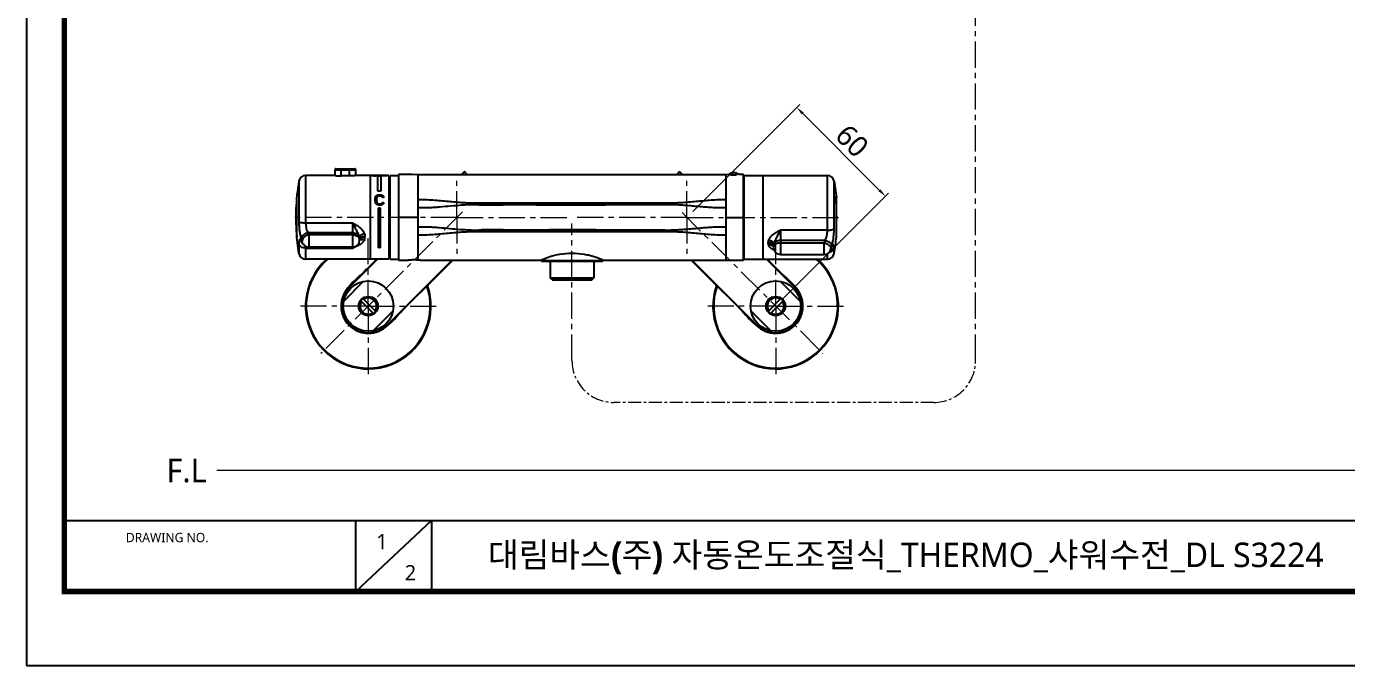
# Model space of a CAD drawing. Extents: x 0 to 1128, y 0 to 827.
# Drawn here: x 0 to 631, y 0 to 306 of the extents above; entities that cross this region are included whole.
import ezdxf

# ---------------------------------------------------------------- set-up
doc = ezdxf.new("R2010")
doc.units = 0
doc.header["$LTSCALE"] = 10
doc.header["$MEASUREMENT"] = 0
doc.header["$PDMODE"] = 3
doc.header["$PDSIZE"] = -10
doc.linetypes.add('CENTER', pattern=[2, 1.25, -0.25, 0.25, -0.25])
doc.linetypes.add('CENTER2', pattern=[28.575000000000003, 19.05, -3.175, 3.175, -3.175])
doc.layers.get('0').update_dxf_attribs({"linetype": 'CONTINUOUS'})
doc.layers.get('DEFPOINTS').update_dxf_attribs({"linetype": 'CONTINUOUS'})
doc.layers.add('Cneter', color=1, linetype='CENTER2', lineweight=13)
doc.layers.add('치수선', color=7, linetype='CONTINUOUS', lineweight=20)
doc.layers.add('DEF_LAYER_ASSEM_MEMBER', color=7, linetype='CONTINUOUS')
doc.layers.add('MEMBER', color=7, linetype='CONTINUOUS')
doc.styles.add('Daelim Dimension', font='')
doc.styles.get('Daelim Dimension').set_extended_font_data('NanumGothic')
doc.dimstyles.new('DEFAULT', dxfattribs={"dimscale": 2, "dimtxt": 2, "dimasz": 2, "dimexe": 0, "dimexo": 2, "dimgap": 1, "dimtad": 1, "dimdec": 1, "dimzin": 9, "dimdsep": 46, "dimtxsty": 'Daelim Dimension', "dimcen": 0.5, "dimclrd": 252, "dimclre": 252, "dimclrt": 3, "dimadec": 1, "dimazin": 0, "dimtfac": 1, "dimtdec": 1, "dimtix": 1, "dimtmove": 0, "dimatfit": 3, "dimfxl": 1, "dimtolj": 1, "dimtzin": 1, "dimlwd": 9, "dimlwe": 9, "dimarcsym": 0})

# ---------------------------------------------------------------- blocks, each defined once
blk = doc.blocks.new('*D4')
at = {"color": 5, "lineweight": 9, "ltscale": 0.5, "transparency": 16777216}
for p, q in [((318.777847227284, 217.0937361756222), (369.8736763200797, 268.1895652684173)), ((371.2878898824528, 263.946924581298), (408.0574425041595, 227.1773719595909)), ((361.204254098483, 174.6673293044226), (412.3000831912788, 225.7631583972178))]:
    blk.add_line(p, q, dxfattribs=at)
at = {"color": 5, "ltscale": 0.5, "transparency": 16777216}
for points in [[(371.7592944032438, 264.418329102089), (370.8164853616617, 263.4755200605069), (368.4594627577066, 266.7753517060442)], [(408.5288470249506, 227.6487764803819), (407.5860379833684, 226.7059674387998), (410.8858696289057, 224.3489448348446)]]:
    blk.add_solid(points, dxfattribs=at)
at = {"layer": 'DEFPOINTS', "color": 0, "ltscale": 0.5, "transparency": 16777216}
for p in [(410.8858696289057, 224.3489448348446), (315.9494201025378, 214.2653090508759), (358.3758269737368, 171.8389021796764)]:
    blk.add_point(p, dxfattribs=at)
at = {"color": 7, "ltscale": 0.5, "transparency": 16777216, "insert": (394.9360089436834, 250.8254910208215), "char_height": 10, "attachment_point": 5, "rotation": 314.99999999999966, "style": 'Daelim Dimension'}
blk.add_mtext('\\A1;60', dxfattribs=at)

msp = doc.modelspace()

# ---------------------------------------------------------------- linework, layer by layer
at = {"color": 5}
msp.add_line((18.14486312866211, 69.27593994140625), (926.736156463623, 69.27593994140625), dxfattribs=at)
at = {"color": 5, "ltscale": 40}
for p, q in [((157.4193954467773, 69.27593994140625), (157.4193954467773, 35.2742919921875)), ((157.4193954467773, 69.27593994140625), (157.4193954467773, 35.2742919921875)), ((193.8096046447754, 69.27593994140625), (157.4193954467773, 35.2742919921875)), ((193.8096046447754, 69.27593994140625), (157.4193954467773, 35.2742919921875)), ((193.8096046447754, 69.27593994140625), (193.8096046447754, 35.2742919921875)), ((193.8096046447754, 69.27593994140625), (193.8096046447754, 35.2742919921875))]:
    msp.add_line(p, q, dxfattribs=at)
at = {"ltscale": 0.5}
msp.add_lwpolyline([(0, 0), (1128.400001525879, 0), (1128.400001525879, 826.8000030517578), (0, 826.8000030517578)], close=True, dxfattribs=at)
at = {"color": 5, "linetype": 'ByBlock', "lineweight": 200, "const_width": 2.6}
msp.add_lwpolyline([(18.14486312866211, 35.40284729003906), (1110.144863128662, 35.40284729003906), (1110.144863128662, 807.6028442382812), (18.14486312866211, 807.6028442382812)], close=True, dxfattribs=at)
at = {"color": 1, "linetype": 'CENTER', "lineweight": 5, "ltscale": 0.5}
for centre, start, end in [((280.9494201025369, 145.7976468508089), 180, 270), ((433.992378168942, 145.7976468508089), 270, 0)]:
    msp.add_arc(centre, 20, start, end, dxfattribs=at)
at = {"layer": 'Cneter', "linetype": 'CENTER', "lineweight": 5, "ltscale": 0.5}
msp.add_line((433.992378168942, 125.7976468508089), (280.9494201025369, 125.7976468508089), dxfattribs=at)
at = {"layer": 'DEF_LAYER_ASSEM_MEMBER', "color": 1, "linetype": 'CENTER', "lineweight": 5}
for p, q in [((453.992378168942, 145.7976468508089), (453.992378168942, 371.7550137853539)), ((205.9494201025368, 214.2653090508427), (205.9494201025368, 231.7518564902427)), ((315.9494201025368, 214.2653090508427), (315.9494201025368, 233.3209813985427)), ((208.5876532837369, 216.9035422320427), (140.8955962334367, 149.2114851816426)), ((313.6412792530368, 216.5734499004427), (381.003243971737, 149.2114851816426)), ((205.9494201025368, 214.2653090508427), (126.730353880037, 214.2653090508427)), ((205.9494201025368, 214.2653090508427), (205.9494201025368, 196.7787616114427)), ((205.9494201025368, 214.2653090508427), (260.6199577354369, 214.2653090508427)), ((260.9494201025369, 145.7976468508089), (260.9494201025368, 211.3653090686427)), ((315.9494201025368, 214.2653090508427), (261.4993640005368, 214.2653090508427)), ((315.9494201025368, 214.2653090508427), (390.3323818318368, 214.2653090508427)), ((315.9494201025368, 214.2653090508427), (315.9494201025368, 195.2096367031427)), ((163.5230132314368, 171.8389021796427), (163.5230132314368, 205.1788924668427)), ((358.3758269737368, 171.8389021796427), (358.3758269737368, 205.3456802497427)), ((163.5230132314368, 171.8389021796427), (130.1830229442367, 171.8389021796427)), ((163.5230132314368, 171.8389021796427), (163.5230132314368, 138.4989118924427)), ((163.5230132314368, 171.8389021796427), (196.863003518537, 171.8389021796427)), ((358.3758269737368, 171.8389021796427), (324.8690489037367, 171.8389021796427)), ((358.3758269737368, 171.8389021796427), (391.882605043837, 171.8389021796427)), ((358.3758269737368, 171.8389021796427), (358.3758269737368, 138.3321241095427))]:
    msp.add_line(p, q, dxfattribs=at)
at = {"layer": 'DEF_LAYER_ASSEM_MEMBER', "color": 9, "linetype": 'Continuous'}
for p, q in [((133.5603861051368, 234.2653090495427), (133.5603861060367, 211.5293780127427)), ((147.5994201025369, 236.9653090508427), (157.5994201025369, 236.9653090508427)), ((150.5994201025369, 234.0390289841427), (150.5994201025369, 237.4653090508427)), ((154.5994201025369, 234.0390289841427), (154.5994201025369, 237.4653090508427)), ((209.6263753647368, 236.0441979114427), (208.247486504637, 234.6653090513427)), ((313.6513537006367, 234.6653090511427), (312.2724648404369, 236.0441979113426)), ((383.1384540991371, 208.1306278338427), (383.1384540932368, 234.2653067845426)), ((130.3594624811367, 231.5779705353427), (130.3594624833368, 211.8969910015427)), ((386.339377721737, 208.9549209377427), (386.3393777058368, 231.5779686786427)), ((156.0994201025369, 211.5293714834427), (133.5603861060367, 211.5293780127427)), ((156.0994201025369, 199.6055525069427), (156.0994201025369, 211.5293714834427)), ((156.0994201025369, 206.8574674474427), (134.674206839637, 206.8573758831427)), ((135.0597618240367, 205.8909272552427), (135.0597323314369, 200.0487794865427)), ((156.0994201025369, 205.8909272552427), (135.0597618240367, 205.8909272552427)), ((161.8494201025369, 205.1975741033427), (161.8494201025369, 204.8639161833427)), ((354.8494201025369, 201.9414049791427), (354.8494201025369, 202.2398327045427)), ((383.1384540991371, 208.1306278338427), (360.5994201025369, 208.1306218873427)), ((360.5994201025369, 208.1306218873427), (360.5994201025369, 196.5572251119427)), ((382.024632493737, 203.1932318334427), (360.5994201025369, 203.1933457516427)), ((130.3594624833368, 201.5753389159427), (130.3594611719368, 196.9526550142427)), ((133.5603861060367, 199.6055482565427), (156.0994201025369, 199.6055525069427)), ((133.5603861060367, 199.6055482565427), (133.5603856136368, 194.2653090527427)), ((360.5994201025369, 202.0195679360427), (381.6390783811366, 202.0195679360427)), ((381.6391454284367, 196.5572251119427), (381.6390783811366, 202.0195679360427)), ((383.138454179737, 194.2653142713427), (383.1384542563369, 196.9390488407427)), ((386.3393779361368, 196.9526532905427), (386.339377721737, 199.7231090442427)), ((167.8474865042367, 194.2653090508427), (154.4720464322368, 180.8898689788427)), ((172.5739800305369, 162.7879353804427), (203.6513537004366, 193.8653090504427)), ((318.2474865045369, 193.8653090505427), (349.3248601746368, 162.7879353804427)), ((367.4267937729369, 180.8898689788427), (354.0513537009369, 194.2653090508427)), ((154.4720464322368, 180.8898689788427), (154.3306250775368, 181.0312903366427)), ((367.4267937729369, 180.8898689788427), (367.5682151292367, 181.0312903350427)), ((172.5739800305369, 162.7879353804427), (172.7154013868367, 162.6465140242427)), ((349.3248601746368, 162.7879353804427), (349.1834388168368, 162.6465140258427))]:
    msp.add_line(p, q, dxfattribs=at)
at = {"layer": 'DEF_LAYER_ASSEM_MEMBER', "color": 7, "linetype": 'Continuous'}
for p, q in [((147.5994440789368, 234.2653090508427), (133.5603861050367, 234.2653090508427)), ((147.5994201025369, 234.2653090508427), (147.5994201025369, 236.9653090508427)), ((147.6151861290368, 234.2629502011427), (147.5994361256367, 234.2652997516427)), ((148.0994201112367, 237.4653090508427), (157.0994200939367, 237.4653090508427)), ((154.5994201025369, 234.0390289841427), (150.5994201025369, 234.0390289841427)), ((173.3494201025369, 234.2653090508427), (157.599396126237, 234.2653090508427)), ((157.5994201025369, 234.2653090508427), (157.5994201025369, 236.9653090508427)), ((164.3494201025369, 234.2653090508427), (164.3494201025369, 194.2653090508427)), ((173.3494201025369, 234.2653090508427), (173.3494201025369, 194.2653090508427)), ((173.9494201025368, 234.2653090508427), (177.9494201025368, 234.2653090508427)), ((173.9494201025368, 194.2653735455427), (173.9494201025368, 234.2652445561427)), ((209.484954008537, 236.1856192676427), (207.9646437921369, 234.6653090513427)), ((211.005264224837, 234.6653090513427), (209.484954008537, 236.1856192676427)), ((310.893575980137, 234.6653090511427), (312.4138861966367, 236.1856192676427)), ((313.9341964131368, 234.6653090511427), (312.4138861966367, 236.1856192676427)), ((343.3494201025369, 234.2653090508427), (383.138454094737, 234.2653090508427)), ((343.3494201025369, 194.2653514932427), (343.3494201025369, 234.2652666084427)), ((352.3494201025369, 194.2653514932427), (352.3494201025369, 234.2652666084427)), ((173.3494201025369, 231.7653090508427), (173.9494201025368, 231.7653090508427)), ((386.3393777097367, 231.5779706183427), (387.397147349337, 223.7653090508427)), ((129.3016928558368, 204.7653090508427), (129.3016928558368, 223.7653090508427)), ((387.1577763871369, 222.6207652151427), (387.397147349337, 222.6207652151427)), ((387.397147349337, 204.7653090508427), (387.397147349337, 223.7653090508427)), ((130.3594611854369, 196.9526549359427), (129.3016928558368, 204.7653090508427)), ((159.3494201025369, 203.2987794865427), (159.3494201025369, 204.0641072349427)), ((132.0787419906369, 201.8351876725427), (132.0778392373368, 201.8363861626427)), ((156.0994201025369, 200.0487794865427), (135.0597326476368, 200.0487794865427)), ((173.3494201025369, 196.7653090508427), (173.9494201025368, 196.7653090508427)), ((357.3494201025369, 200.7366517480427), (357.3494201025369, 199.8072251119427)), ((360.5994201025369, 196.5572251119427), (381.6391388832367, 196.5572251119427)), ((384.9373145501368, 199.1151322594427), (384.9374523776369, 199.1154107221427)), ((173.3494201025369, 194.2653090508427), (133.5603856186367, 194.2653090508427)), ((167.5646437917367, 194.2653090508427), (154.330625075937, 181.0312903350427)), ((172.7154013868367, 162.6465140242427), (203.9341964129367, 193.8653090504427)), ((173.9494201025368, 194.2653090508427), (177.9494201025368, 194.2653090508427)), ((246.0994201025369, 193.9290395765427), (246.0994201025369, 193.5653090504427)), ((246.2994201202368, 193.3653090328427), (246.0994201204367, 193.5653090326427)), ((246.0994201025369, 193.5653090504427), (275.7994201025367, 193.5653090504427)), ((246.2994201086367, 193.3653090504427), (275.5994200962368, 193.3653090504427)), ((250.4494201025368, 193.3653090504427), (250.4494201025368, 185.3653090504427)), ((271.4494201025368, 193.3653090504427), (271.4494201025368, 185.3653090504427)), ((275.599420087337, 193.3653090352427), (275.7994200871367, 193.5653090350427)), ((275.7994201025367, 193.9290395869427), (275.7994201025367, 193.5653090504427)), ((317.9646437920369, 193.8653090505427), (349.183438818337, 162.6465140242427)), ((343.3494201025369, 194.2653090508427), (383.1384541754369, 194.2653090508427)), ((367.5682151292367, 181.0312903350427), (354.334196413437, 194.2653090508427)), ((161.1423611793371, 183.6003857513427), (151.7615296597369, 174.2195542317426)), ((158.3902499587371, 185.3245752154427), (157.3364773102367, 184.3279418855427)), ((251.4494201247367, 184.3653090283427), (250.4494201270368, 185.3653090260427)), ((250.4494201025368, 185.3653090504427), (271.4494201025368, 185.3653090504427)), ((251.449420109037, 184.3653090504427), (270.4494200959366, 184.3653090504427)), ((270.4494200833369, 184.3653090312427), (271.4494200813369, 185.3653090292427)), ((360.7564790258371, 183.6003857513427), (370.1373105454368, 174.2195542317426)), ((365.6993587844368, 183.2115816710427), (364.5615586885369, 184.3287154592427)), ((151.8181625329366, 177.4972456412427), (151.433947938137, 176.6195808263427)), ((151.3607385776368, 176.4300975845427), (151.3705005844367, 176.4558748204427)), ((151.3705005844367, 176.4558748204427), (151.4335809720369, 176.6186121757427)), ((166.0584212295366, 168.2428340097427), (159.926945061437, 174.3743101778427)), ((167.1190814013366, 169.3034941814427), (160.987605233237, 175.4349703496427)), ((354.779758803837, 169.3034941815427), (360.9112349719367, 175.4349703496427)), ((361.9718951437367, 174.3743101778427), (355.840418975637, 168.2428340097427)), ((175.2844968030367, 169.4582501276427), (165.903665283437, 160.0774186079427)), ((174.8959730394367, 164.5156490865427), (176.0130312798369, 165.6533833461427)), ((344.8905563578369, 166.7057084412427), (345.8873598037367, 165.6517710652427)), ((346.6143434021369, 169.4582501276427), (355.9951749217366, 160.0774186079427)), ((168.3024603295366, 159.7493659836427), (168.1398762216368, 159.6863478749426)), ((352.7175209367369, 160.1340334568427), (353.5952621858369, 159.7497918700427)), ((353.758854534537, 159.6863894561427), (353.596231336137, 159.7494247079427)), ((353.7846315688371, 159.6766275258427), (353.758854534537, 159.6863894561427))]:
    msp.add_line(p, q, dxfattribs=at)
for points in [[(384.9374501979369, 199.1154117991427), (385.0043460076367, 199.2447823117427), (385.040381194337, 199.3079982178427)], [(162.7415759132368, 189.4422967192426), (161.5075516996367, 188.2393828630427), (160.3870262882369, 187.1821183107427), (159.375163583537, 186.2409063832427), (158.3902499587371, 185.3245752154427)], [(361.5114223840369, 187.1824841196427), (360.3909820301369, 188.2396756231427), (359.1571685933368, 189.4423923668427)], [(157.3364773102367, 184.3279418855427), (156.1984429860368, 183.2105372432427), (154.9893823016369, 181.9481898536427)], [(364.5615586885369, 184.3287154592427), (363.5080002552368, 185.3251267629427), (361.5114223840369, 187.1824841196427)], [(368.0966561142368, 180.5716623066427), (366.9082709112367, 181.9494845697427), (365.6993587844368, 183.2115816710427)], [(154.9893823016369, 181.9481898536427), (153.801067740937, 180.5702729548427), (152.7449209904366, 179.1274147242427), (151.8181625329366, 177.4972456412427)], [(370.4647616492371, 176.6199112240427), (370.080123537537, 177.4983960627427), (369.1529574034371, 179.1288791716427), (368.0966561142368, 180.5716623066427)], [(178.8666738012366, 168.7033909283427), (179.923834452637, 169.8237971391427), (181.1265026641368, 171.0575598047427)], [(340.772430327137, 171.0574669714427), (341.9754798158369, 169.8233008662427), (343.0328306169367, 168.7026800066427), (343.9741199902369, 167.6907322969427), (344.8905563578369, 166.7057084412427)], [(172.2562047316369, 162.1184196857427), (173.633952776137, 163.3067857019427), (174.8959730394367, 164.5156490865427)], [(176.0130312798369, 165.6533833461427), (177.0093817463367, 166.7068828630427), (178.8666738012366, 168.7033909283427)], [(345.8873598037367, 165.6517710652427), (347.0049756736366, 164.5135527042427), (348.2675378072367, 163.3043559034427)], [(168.304063050437, 159.7499836269427), (169.182520240237, 160.1346119391427), (170.8133881767367, 161.0620331555427), (172.2562047316369, 162.1184196857427)], [(348.2675378072367, 163.3043559034427), (349.6456620629369, 162.1159879163427), (351.0884252653368, 161.0600805246427), (352.7175209367369, 160.1340334568427)]]:
    msp.add_lwpolyline(points, dxfattribs=at)
for centre, radius in [((163.5230132314368, 171.8389021796427), 12), ((358.3758269737368, 171.8389021796427), 12), ((163.5230132314368, 171.8389021796427), 4.6), ((163.5230132314368, 171.8389021796427), 4.4), ((358.3758269737368, 171.8389021796427), 4.6), ((358.3758269737368, 171.8389021796427), 4.4)]:
    msp.add_circle(centre, radius, dxfattribs=at)
for centre, radius, start, end in [((133.5603861060367, 231.0153090508427), 3.25, 90, 170.0303431841995), ((148.0994201025369, 236.9653090508427), 0.5, 89.99999901311082, 180), ((150.6078380787367, 254.1488597137427), 20.1098324915, 261.441718850397, 269.9760159852079), ((157.0994201025369, 236.9653090508427), 0.5, 0, 90.00000098688918), ((383.1384540991371, 231.0153090508427), 3.25, 9.9696583068009, 90), ((228.8494201025369, 214.2653090508427), 100, 170.0303429322003, 185.4513198124), ((324.2859609886368, 215.1237366285427), 63.55491547850001, 6.774465358101424, 8.408044164799), ((347.8179877197367, 223.5037161341426), 39.3503850168, 358.6703081149998, 1.329691885000102), ((324.2859609887369, 213.2974523415427), 63.55491547850001, 6.774465358101424, 8.408044164799), ((156.0993875873369, 203.2988120017427), 3.2500325154, 270.0005732205985, 359.9994267793999), ((287.8494201025369, 214.2653090508427), 100, 350.0303435957014, 354.5486801875997), ((133.5603861060367, 197.5153090508427), 3.25, 189.9695249074989, 270), ((148.4850368742368, 214.2072134994427), 20.5483219478, 217.0200326347945, 219.0938817711942), ((135.0597233579369, 203.2986437535427), 3.2498626273, 219.1479216855915, 270.0006781664926), ((360.5994749652368, 199.8072799746427), 3.25006129, 180.0009671841003, 269.9990328159901), ((381.6391109038368, 199.8071082031427), 3.2498830914, 269.9994266201006, 331.824698661205), ((383.1384540991371, 197.5153090508427), 3.25, 270, 350.0303636017002), ((357.3076851130368, 212.7942196210427), 30.8304046985, 331.9095225579048, 333.6605580796999), ((163.5230132313368, 171.8389021796427), 30, 131.4716425086095, 19.27985340830179), ((358.3758269737368, 171.8389021796427), 30, 160.7201442692024, 48.52835814230903), ((163.5230132314368, 171.8389021796427), 13, 135.0000000601068, 315.0000000000062), ((358.3758269737368, 171.8389021796427), 13, 225.0000000600922, 44.99999999999386), ((163.5230132314368, 171.8389021796427), 3.9, 146.0874892110001, 303.9125107889929), ((163.5230132314368, 171.8389021796427), 3.9, 326.0874892110001, 123.9125107889929), ((358.3758269737368, 171.8389021796427), 3.9, 56.08748921100707, 213.9125107889999), ((358.3758269737368, 171.8389021796427), 3.9, 236.087489211007, 33.91251078899986)]:
    msp.add_arc(centre, radius, start, end, dxfattribs=at)
at = {"layer": 'DEF_LAYER_ASSEM_MEMBER', "color": 9, "linetype": 'Continuous'}
for centre, radius, start, end in [((170.377014711737, 218.8557067447427), 41.6339760135, 201.0088763385005, 202.4890955172025), ((145.7857591598367, 214.2055025645427), 17.8797879142, 217.0230815505976, 219.0948721062099), ((172.2732856303369, 221.2970202017427), 40.2764702272, 201.0089116835027, 202.4891528625967), ((157.1929928370369, 203.2824424822427), 2.1580503937, 11.49571433360191, 20.13386823160001), ((157.2437617067367, 203.2942528141427), 2.1059467344, 10.69654301819856, 11.45611643209909), ((157.2632543316367, 203.2976295505427), 2.0861660879, 0.03158256770017075, 10.70477998540011), ((159.9443334191369, 202.8437955279427), 0.7292616115, 143.0590772479076, 145.3909597172041), ((158.2619598481369, 204.8613981802427), 3.5874611381, 340.1828760992025, 0.04021533870026375), ((329.018830172537, 219.9557271792427), 55.5931320392, 341.1777889534027, 342.4510207033001), ((162.6930719804368, 195.3268042234427), 7.860275565199999, 142.6544790675025, 147.0196806504916), ((356.3874671397366, 199.6658451648427), 1.0915524601, 28.04429629959365, 37.09397988560333), ((330.3965024550366, 217.8619751464427), 57.466165358, 341.1778298580967, 342.4510616078967), ((359.6408186359367, 212.7448485231427), 28.5069788839, 331.9087267427023, 333.6602913983955), ((163.5230132313368, 171.8389021796427), 29.6728526794, 130.752559461095, 18.9811782289978), ((358.3758269737368, 171.8389021796427), 29.6728526794, 161.0188175184992, 49.24741963850341), ((163.5230132314368, 171.8389021796427), 12.8, 135.0000000000061, 315.0000000000062), ((358.3758269737368, 171.8389021796427), 12.8, 224.9999999999938, 44.99999999999386)]:
    msp.add_arc(centre, radius, start, end, dxfattribs=at)
at = {"layer": 'DEF_LAYER_ASSEM_MEMBER', "color": 7, "linetype": 'Continuous', "start_tangent": (0.9781087058733108, -0.2080945926612156), "end_tangent": (-1, 0)}
msp.add_spline([(157.5994040795367, 234.2652997516427), (157.5957864618367, 234.2647600675427), (157.5849335443368, 234.2631410616427), (157.5668541109367, 234.2604475451427), (157.5416091772368, 234.2567129457427), (157.5092791242369, 234.2519813001427), (157.4699443645368, 234.2462966628427), (157.3706285992371, 234.2322682303427), (157.244701285937, 234.2151823189427), (157.093384403337, 234.1956836926427), (156.9181666990366, 234.1745163574427), (156.720719635337, 234.1524899070426), (156.2667445335369, 234.1092019133427), (155.7484717713369, 234.0723878108427), (155.1854181700369, 234.0477114098427), (154.5994201025369, 234.0390289841427)], degree=3, dxfattribs=at)
at = {"layer": 'DEF_LAYER_ASSEM_MEMBER', "color": 9, "linetype": 'Continuous'}
for points, start_tangent, end_tangent in [([(133.5603861060367, 211.5293714834427), (132.4483527197367, 211.5562070888427), (131.9348549541369, 211.5889805644427), (131.4706672110369, 211.6334614324427), (131.0700540462367, 211.6883011762427), (130.745193981737, 211.7518113793427), (130.5058591435368, 211.8221159966427), (130.4206809156367, 211.8591460163427), (130.3594624833368, 211.8969910015427)], (-1, -1.048453597893037e-09), (-0.7891817464866363, 0.6141597276053702)), ([(130.3594624833368, 211.8969910015427), (130.439129407137, 209.6218359386427), (130.6714674246368, 207.4349262299427), (131.037773650437, 205.4943909828427), (131.2628517853368, 204.6581865600427), (131.5106615647369, 203.9294027230427)], (2.081235694714555e-06, -0.9999999999978342), (0.3584405819888145, -0.9335525422725386)), ([(133.5603859855369, 211.5293780127427), (133.6399057890367, 210.1743154592427), (133.869239581737, 208.8840018469427), (134.224353065737, 207.7557535673427), (134.6742266313368, 206.8573758851427)], (1.575955582700435e-06, -0.9999999999987583), (0.5351736056029939, -0.8447420978416379)), ([(156.0994201025369, 211.5293714834427), (156.4772415544367, 210.6957669366427), (156.8651932744369, 209.8641207382427), (157.2619116989367, 209.0431285939427), (157.6743007325367, 208.2388149921427), (158.1018047424368, 207.4461094803427), (158.531618871737, 206.6486816723427), (158.9292005318371, 205.8244207092427), (159.2293394425369, 204.9634243141427)], (0.4061353570997238, -0.9138129303711345), (0.2475964219193378, -0.9688632575615308)), ([(156.0994201025369, 211.5293714834427), (157.7962914820368, 210.5636709360427), (159.3934161083366, 209.4574393287427), (160.1122069691369, 208.8143693875427), (160.7463839026368, 208.1002602187427), (161.6369697039368, 206.4743035655427)], (0.8766625062008202, -0.4811058617619381), (0.3143160778664246, -0.9493183887372392)), ([(383.1384540991371, 208.1306218869427), (384.2504874959368, 208.1907943320427), (385.2281730059367, 208.3640187663427), (385.6287861684368, 208.4869838066427), (385.953646229837, 208.6293902821427), (386.1929810640368, 208.7870316079427), (386.339377721737, 208.9549209376427)], (1, 5.900271259778931e-11), (0.497213690671592, 0.8676281149252452)), ([(385.1881786404369, 200.5347600861427), (385.6610773493367, 202.3515198320427), (386.0273861189366, 204.4596048542427), (386.2597198520366, 206.7158008018427), (386.339377721737, 208.9549209377427)], (0.3014601902114959, 0.9534787641671149), (2.129201926884548e-06, 0.9999999999977333)), ([(131.5106615647369, 203.4394260039427), (131.262849311237, 203.7118950542427), (131.147193450237, 203.7948455805427), (131.0377628561369, 203.8413976897427), (130.9350163787367, 203.8511439801427), (130.8394165021368, 203.8238199224427), (130.7514227005368, 203.7592703498427), (130.6714540864368, 203.6575620530427), (130.5999029551367, 203.5189117730427), (130.5371226349366, 203.3437645759427), (130.4391203532368, 202.8866284685427), (130.3794818214369, 202.2936038594427), (130.3594624833368, 201.5753389159427)], (-0.6018955277731992, 0.7985748391018977), (-2.979464634477964e-06, -0.9999999999955614)), ([(134.674171217237, 206.8574674474427), (133.4924627890368, 206.5050340501427), (132.4816605190367, 205.8290292097427), (132.0874890820369, 205.3986579009427), (131.7876405877369, 204.9270936304427), (131.5929770947369, 204.4310887616427), (131.5106615647369, 203.9294027230427)], (-0.9903785459642965, -0.1383847379361108), (-0.0496367260591631, -0.9987673379852426)), ([(132.0778616605367, 201.8364030511427), (131.673912634737, 202.5896489607427), (131.5106615648369, 203.4394260038427)], (-0.6015784782540078, 0.7988137045028662), (-0.04203437349985497, 0.9991161651402077)), ([(135.0597618239367, 205.8909272555427), (133.883251322437, 205.5265409740427), (132.8766534598367, 204.8403862312427), (132.1852465391366, 203.9313150093427), (131.9912575299368, 203.4333972069427), (131.909204827637, 202.9303947724427)], (-0.9888478345362213, -0.1489293796838828), (-0.04940885141119992, -0.9987786368371253)), ([(132.537202574837, 201.2495875560427), (132.0894767757368, 202.0328111974427), (131.909204827637, 202.9303947724427)], (-0.6305200425163244, 0.7761729678268966), (-0.04187176863188165, 0.9991229929251144)), ([(156.0994201025369, 206.8574674474427), (157.1357739563368, 206.7221452465427), (158.0638359511368, 206.3303644931427), (158.7868373540368, 205.7230187142427), (159.2293394425369, 204.9634243141427)], (1, 0), (0.3308701793544273, -0.9436762815785767)), ([(156.0994201025369, 205.8909272552427), (157.1267940616367, 205.7580040653427), (158.048807266337, 205.3728640643427), (158.7709856514371, 204.7748983181427), (159.2191668141368, 204.0252752472427)], (1, 0), (0.3437660810979548, -0.9390553133264059)), ([(161.6369697039368, 203.6451803170427), (161.2656342920368, 202.8886038045427), (160.746086017537, 202.2158653005427), (160.1118342730369, 201.6286906878427), (159.3930176031367, 201.1200777947427), (157.7959920548369, 200.2883435575427), (156.0994201025369, 199.6055525069427)], (-0.3385530047526619, -0.9409473221030729), (-0.9356236476188157, -0.3529991359995975)), ([(159.2293345445369, 204.9634232216427), (159.3015604710367, 205.1619846828427), (159.4561926659367, 205.3726191898427), (159.6877135459367, 205.5876420182427), (159.9880151939369, 205.7996359715427), (160.7504415790368, 206.1848082956427), (161.6369697039368, 206.4743032897427)], (0.1553929480223563, 0.9878527378637575), (0.9702077644596642, 0.2422744183404037)), ([(159.2293394425369, 204.9634243141427), (159.2810616135371, 204.7390359855427), (159.349420099637, 204.0641055882427)], (0.2534911625416285, -0.9673377024148774), (3.70052213133367e-05, -0.9999999993153068)), ([(159.3494201025369, 204.0641072349427), (159.3974741994371, 204.2851642947427), (159.5397514960368, 204.4978964549427), (159.770756197137, 204.6938131081427), (160.0816531496366, 204.8655893438427), (160.4605266758367, 205.0065459019427), (160.8926448492371, 205.1112803719427), (161.8494201025369, 205.1975741033427)], (0, 1), (1, 3.390093591573881e-11)), ([(159.3494201049371, 203.6887928324427), (159.3547952797367, 203.7655052462427), (159.4346055326369, 203.9928995071427)], (9.293572016997008e-05, 0.999999995681476), (0.4949285339687243, 0.8689336834670234)), ([(159.3614669832368, 203.2820753654427), (159.7117676952371, 203.5602166799427), (159.9575933531369, 203.6567167470427), (160.2431917704366, 203.7215051070427), (160.905613820637, 203.7507513143427), (161.636969702437, 203.6451598708427)], (0.6009095198566546, 0.7993170515794372), (0.9746062700085971, -0.2239254752365828)), ([(159.4346055326369, 203.9928995071427), (159.7707561902366, 204.3416187061427), (160.0247619938368, 204.4920783255427), (160.3275565151366, 204.6210614213427), (161.045753496137, 204.8015420808427), (161.8494201025369, 204.8639161833427)], (0.4949285339486456, 0.8689336834784599), (1, 1.920677090645715e-09)), ([(161.6369697039368, 206.4743035655427), (161.7288837911369, 206.1574943335427), (161.8494201025369, 205.1975741033427)], (0.3144210827406718, -0.9492836155376241), (5.369167030947782e-05, -0.9999999985586022)), ([(354.8494201025369, 202.2398327045427), (354.8629851014371, 202.5270108132427), (355.0618705012371, 203.3940489430427)], (-3.385654135749179e-06, 0.9999999999942688), (0.3415485569088038, 0.9398641302196363)), ([(357.3494201025369, 200.7366481612427), (357.3013660058368, 201.0298102869427), (357.159088709237, 201.3119320714427), (356.928084008237, 201.5717534153427), (356.6171870557368, 201.7995601468427), (355.8061953562369, 202.1253914222427), (354.8494201025369, 202.2398327045427)], (0, 1), (-1, -1.727535909795981e-09)), ([(355.0618705012371, 203.3940489430427), (355.9527542591368, 204.8904157452427), (356.5870060195371, 205.5560787511427), (357.3058226943367, 206.1597133658427), (358.9028481716368, 207.2070982342427), (360.5994201025369, 208.1306218873427)], (0.3413926931500027, 0.9399207568001614), (0.8844747156082442, 0.4665881239912943)), ([(357.469535130137, 201.5768138022427), (357.2426757701369, 202.1203727578427), (357.011150307037, 202.3924254896427), (356.710842745837, 202.6519377107427), (355.948404906037, 203.0972374763427), (355.0618705027368, 203.3940280143427)], (-0.1135414068675357, 0.9935332651333526), (-0.9750716690207566, 0.2218901536190291)), ([(360.5994201025369, 203.1933457516427), (359.5630235691369, 203.0778412665427), (358.6349325123369, 202.7434375707427), (357.9119266676366, 202.2250470847427), (357.4694522781369, 201.5766470288427)], (-1, 0), (-0.3799036783087169, -0.9250260510966741)), ([(357.4694659418369, 201.5766803010427), (357.7697088206369, 202.4099883118427), (358.1673409252367, 203.2315494358427), (358.5971233002369, 204.0419114831427), (359.024470103137, 204.8528922221427), (359.4368200868366, 205.6720887705427), (359.8336793924368, 206.4982971260427), (360.221211997537, 207.3215810569427), (360.5994201025369, 208.1306218873427)], (0.2592752768281182, 0.9658034638712488), (0.4217869045954077, 0.906694991224626)), ([(382.0246122649369, 203.1932318351427), (382.4744966839366, 204.2369227800427), (382.829613669237, 205.4640671225427), (383.058944143037, 206.7965328906427), (383.1384542080368, 208.1306278338427)], (0.462528479451668, 0.8866044245863698), (1.621467880845758e-06, 0.9999999999986854)), ([(382.0246689879368, 203.1933457516427), (383.2063774094368, 202.8329544221427), (384.2171796794369, 202.2050210538427), (384.6113511184367, 201.8178291241427), (384.9111996149368, 201.4002368548427), (385.1058631098367, 200.9670898332427), (385.1881786403369, 200.5347600859427)], (0.9859065104962547, -0.1672971983061845), (0.05796179490796496, -0.9983188019520853)), ([(133.5603861060367, 199.6055525072427), (132.448352709237, 199.7493436037427), (131.4706671992367, 200.1632894114427), (130.7451939753369, 200.7974345128427), (130.5058591411366, 201.1741421420427), (130.3594624833368, 201.5753389159427)], (-1, -2.487600194635252e-11), (-0.2332022284900476, 0.9724282598872143)), ([(133.6390533961367, 200.3808572189427), (133.580200119437, 200.0311352857427), (133.560385997137, 199.6055482565427)], (-0.244057338277769, -0.9697608033080996), (-2.269025776971113e-06, -0.9999999999974258)), ([(357.2938821212369, 200.7237130170427), (356.9793369941367, 201.2074990523427), (356.7272427332368, 201.4178594817427), (356.4210195735368, 201.5989211866427), (355.6829984741366, 201.8532524541427), (354.8494201025369, 201.9414049791427)], (-0.3280349924616657, 0.9446655724226829), (-1, -3.472254873233343e-11)), ([(355.0618705012371, 200.8636464999427), (354.903374501137, 201.3885318030427), (354.8494201025369, 201.9414049791427)], (-0.3801185118960414, 0.9249377908345724), (-6.076193980179328e-05, 0.9999999981539934)), ([(357.2581410167368, 200.3241868490427), (356.8871227411369, 200.6514115958427), (356.3678258490368, 200.8598831190427), (355.7425450727369, 200.9326056718427), (355.0618705012371, 200.8636460253427)], (-0.6025219247231027, 0.7981023306744365), (-0.9803422015334728, -0.1973047589200619)), ([(357.6234789664368, 198.5435111675427), (356.8032271079369, 198.9886942574427), (356.0760588221369, 199.5171819635427), (355.480778831437, 200.1413211909427), (355.0618705012371, 200.8636464999427)], (-0.902298959921234, 0.4311108754428024), (-0.3800101608592769, 0.9249823120707263)), ([(357.3494200933369, 200.4010485733426), (357.3459164635369, 200.4821397659427), (357.2938821212369, 200.7237130170427)], (-0.0001402279015988181, 0.9999999901680678), (-0.3280349924472354, 0.9446655724276937)), ([(357.3494201025369, 200.7366522462427), (357.3571827372366, 200.9441955332427), (357.4694522781369, 201.5766470288427)], (-7.480935577419669e-07, 0.9999999999997202), (0.2673091269921806, 0.9636108294465553)), ([(357.4538562994367, 200.3635603475427), (357.4083091784369, 200.2264782825427), (357.3494201025369, 199.8072251119427)], (-0.3565962905415074, -0.9342585753270006), (0, -1)), ([(360.5994201025369, 202.0195679360427), (359.5490583732367, 201.9008418281427), (358.611425529637, 201.5574029968427), (358.2170781269369, 201.3120565676427), (357.8870695905366, 201.0260098949427), (357.4538562994367, 200.3635603475427)], (-1, 0), (-0.356596290574029, -0.9342585753145876)), ([(381.6390783811366, 202.0195679360427), (382.8155888823367, 201.6446171700427), (383.8221867451371, 201.0042802990427), (384.2148149306367, 200.6122644128427), (384.5135936660367, 200.1908226777427), (384.7075826752366, 199.7553152558427), (384.7896353775368, 199.3215530416427)], (0.9836818440962076, -0.1799167296153546), (0.05768366931474872, -0.9983349108863151)), ([(383.9758233076368, 197.5579748232427), (384.8222570620369, 197.8607930882427), (385.5338367981367, 198.3507598600427), (386.0534008379368, 198.9884953121427), (386.339377721737, 199.7231090442427)], (0.9758255691413495, 0.218550814708986), (0.204832226025006, 0.9787970980656006)), ([(384.506423517837, 198.2772545180427), (384.7055745457369, 198.7800287037427), (384.7896353775368, 199.3215530416427)], (0.4707411103301964, 0.88227139081186), (0.04517180086301168, 0.9989792332209878)), ([(384.9374520911369, 199.1154108639427), (385.113219388837, 199.5904228824427), (385.1881786404369, 200.0965189145427)], (0.4435859731391666, 0.8962318251625405), (0.045340774899012, 0.9989715782401206)), ([(386.339377721737, 199.7231090442427), (386.3193559959368, 200.2766083844427), (386.2944278816367, 200.5019786234427), (386.2597107979368, 200.6916759857427), (386.2153926682367, 200.8449103454427), (386.1617044330369, 200.9610870923427), (386.0989242276369, 201.0398385615427), (386.027372780437, 201.0810062138427), (385.9474044234366, 201.0846017309427), (385.8594114683369, 201.0508509241427), (385.7638123012371, 200.9801232311427), (385.6610665547369, 200.8730100173427), (385.5516390313369, 200.7301943628427), (385.435988419737, 200.5524685757427), (385.1881786404369, 200.0965189145427)], (-3.799266478286737e-06, 0.9999999999927829), (-0.4436520483885168, -0.8961991184779603))]:
    msp.add_spline(points, degree=3, dxfattribs=dict(at, start_tangent=start_tangent, end_tangent=end_tangent))
at = {"layer": 'MEMBER', "color": 40, "linetype": 'Continuous'}
for p, q in [((165.3494200906366, 234.2245250506427), (164.8494201025369, 234.2245250506427)), ((166.2494200549368, 234.1207868844427), (167.049420150237, 234.1207868844427)), ((166.9494201025368, 234.1758668632427), (166.3494201025369, 234.1758668632427)), ((166.4494201502371, 234.2653090508427), (166.4494201502371, 234.2647223515427)), ((166.4494201502371, 234.2647223515427), (166.8494200549367, 234.2647223515427)), ((167.9494200072368, 234.2464608739427), (167.9494200072368, 234.2245250508427)), ((167.999420102537, 233.9566777183427), (167.999420102537, 226.9045333513427)), ((169.6994201025368, 233.9566777183427), (167.999420102537, 233.9566777183427)), ((168.4494201025368, 234.2245250506427), (168.4494201025368, 234.2464608738427)), ((169.2494201979366, 234.2307948879427), (169.2494201979366, 234.2464608740427)), ((169.6994201025368, 226.9045337106427), (169.6994201025368, 233.9566777994427)), ((169.7494202933367, 234.2307948879427), (169.7494202933367, 234.2464608740427)), ((171.3494199118368, 234.1207868844427), (170.7494199118369, 234.1207868844427)), ((170.8494201025369, 234.2647223515427), (171.2494202933367, 234.2647223515427)), ((171.2494202933367, 234.1758668632427), (170.8494201025369, 234.1758668632427)), ((172.3494201025369, 234.2464608739427), (172.3494201025369, 234.2307948879427)), ((172.8494199118368, 234.2464608739427), (172.8494199118368, 234.2307948879427)), ((173.9494201025368, 234.2653090508427), (173.9494201025368, 234.2547437598427)), ((173.9494201025368, 234.2547437602427), (177.9494201025368, 234.2547437602427)), ((166.8494201025369, 223.3781814451427), (166.9535867723366, 223.9100962753427)), ((166.8494201025369, 221.7824368055427), (166.8494201025369, 223.3781814274427)), ((166.9535867723366, 221.2505216773427), (166.8494201025369, 221.7824368055427)), ((166.9535867723366, 223.9100962753427), (167.1619201025369, 224.3356282140427)), ((167.1619201025369, 220.8249898131427), (166.9535867723366, 221.2505216773427)), ((167.1619201025369, 224.3356282140427), (167.578586744437, 224.7611601154427)), ((167.578586744437, 223.8037133093427), (167.4744201025369, 223.3781814451427)), ((167.4744201025369, 223.3781814451427), (167.4744201025369, 221.7824368239427)), ((167.4744201025369, 221.7824368055427), (167.578586744437, 221.3569049413427)), ((167.578586744437, 224.7611601154427), (167.9952534607369, 224.9739260755427)), ((167.7869201025369, 224.1228622074427), (167.578586744437, 223.8037133093427)), ((167.578586744437, 221.3569049413427), (167.7869201025369, 221.0377557452427)), ((168.0994201025369, 224.3356282140427), (167.7869201025369, 224.1228622074427)), ((167.7869201025369, 221.0377557452427), (168.0994201025369, 220.8249898131427)), ((167.9952534607369, 224.9739260755427), (168.5160868189369, 225.0803090508427)), ((167.999420102537, 226.9045337106427), (169.6994201025368, 226.9045337106427)), ((168.5160868189369, 224.4420111801427), (168.0994201025369, 224.3356282140427)), ((168.5160868189369, 225.0803090508427), (169.4535866699366, 225.0803090508427)), ((169.4535866699366, 224.4420111801427), (168.5160868189369, 224.4420111801427)), ((169.4535866699366, 225.0803090508427), (169.9744201025369, 224.9739260755427)), ((169.8702535352368, 224.3356282140427), (169.4535866699366, 224.4420111801427)), ((170.1827535352368, 224.1228622074427), (169.8702535352368, 224.3356282140427)), ((169.8702535352368, 220.8249898131427), (170.1827535352368, 221.0377557452427)), ((169.9744201025369, 224.9739260755427), (170.3910866699366, 224.7611601154427)), ((170.2869201025369, 223.8037133093427), (170.1827535352368, 224.1228622074427)), ((170.1827535352368, 221.0377557452427), (170.2869201025369, 221.3569049413427)), ((170.9119201025369, 223.8037133093427), (170.2869201025369, 223.8037133093427)), ((170.2869201025369, 221.3569049413427), (170.9119201025369, 221.3569049413427)), ((170.3910866699366, 224.7611601154427), (170.8077535352368, 224.3356282140427)), ((170.8077535352368, 224.3356282140427), (170.9119201025369, 223.8037133093427)), ((170.9119201025369, 221.3569049413427), (170.8077535352368, 220.8249898131427)), ((167.578586744437, 220.3994579489427), (167.1619201025369, 220.8249898131427)), ((167.9952534607369, 220.1866920168427), (167.578586744437, 220.3994579489427)), ((168.5160868189369, 220.0803090508427), (167.9952534607369, 220.1866920168427)), ((168.0994201025369, 220.8249898131427), (168.5160868189369, 220.7186068471427)), ((168.4494201025368, 199.7653090508427), (168.4494201025368, 218.7653095688427)), ((168.4494201025368, 218.7653090508427), (169.249420102537, 218.7653090508427)), ((168.5160868189369, 220.7186068471427), (169.4535866699366, 220.7186068471427)), ((169.4535866699366, 220.0803090508427), (168.5160868189369, 220.0803090508427)), ((169.249420102537, 218.7653090508427), (169.249420102537, 199.7653086847427)), ((169.4535866699366, 220.7186068471427), (169.8702535352368, 220.8249898131427)), ((169.9744201025369, 220.1866920168427), (169.4535866699366, 220.0803090508427)), ((170.3910866699366, 220.3994579489427), (169.9744201025369, 220.1866920168427)), ((170.8077535352368, 220.8249898131427), (170.3910866699366, 220.3994579489427)), ((169.249420102537, 199.7653090508427), (168.4494201025368, 199.7653090508427))]:
    msp.add_line(p, q, dxfattribs=at)
at = {"layer": 'MEMBER', "color": 7, "linetype": 'Continuous'}
for p, q in [((177.9494201025368, 234.7501439210427), (177.9494201025368, 193.7804741616427)), ((334.7488800321366, 234.6653090511427), (187.149960173037, 234.6653090513427)), ((335.9494018284367, 234.6699929108427), (334.748880021637, 234.6653090516427)), ((339.9494201025368, 234.6653090508427), (335.9494201025368, 234.6653090508427)), ((342.9494201025368, 234.7401108731427), (340.9488125086368, 234.7162477308427)), ((342.9494201025368, 193.7905073019427), (342.9494201025368, 234.7401108293427)), ((343.3494201025369, 230.2653090508427), (342.9494201025368, 230.2653090508427)), ((343.3494201025369, 198.2653090508427), (342.9494201025368, 198.2653090508427)), ((188.4494201025368, 193.8653090503427), (245.9494201025368, 193.8653090504427)), ((275.9494201025368, 193.8653090504427), (334.7488800321366, 193.8653090505427))]:
    msp.add_line(p, q, dxfattribs=at)
at = {"layer": 'MEMBER', "color": 9, "linetype": 'Continuous'}
for p, q in [((187.149960173037, 234.6653090513427), (187.1499601835367, 214.2653090508427)), ((334.748868726037, 218.8560189662427), (334.7488800321366, 234.6653090506427)), ((334.7488902901368, 214.2653102196427), (334.7488902878367, 218.8564607176427)), ((187.1501870509369, 214.2653090508427), (177.9494201025368, 214.2653090508427)), ((187.149566240937, 209.6743322186427), (187.1495655034369, 205.8354841265427)), ((187.1501870509369, 214.2653090508427), (187.1501869997369, 209.6741020510427)), ((207.6365102320369, 208.5234260520427), (207.8062061045371, 208.5112504987427)), ((207.8062061045371, 208.5112504987427), (208.177651433637, 208.4851692555427)), ((334.7488800321366, 193.8653090505427), (334.7488720996366, 209.6741967159427)), ((334.7488902166369, 209.6741108749427), (334.748890218837, 214.2653102196427)), ((334.7488902901368, 214.2653090508427), (342.9494201025368, 214.2653090508427)), ((187.150207373837, 205.8358384971427), (187.150209211637, 194.0006337937427)), ((228.0995183696368, 208.2966181725427), (228.1245711915367, 208.2967604729427))]:
    msp.add_line(p, q, dxfattribs=at)
at = {"layer": 'MEMBER', "color": 7, "linetype": 'Continuous'}
for points in [[(187.1499601834371, 234.6653090516427), (184.4671705419369, 234.6776876960427), (181.2001587214368, 234.7134592333427), (177.9494201025368, 234.7501439850427)], [(177.9494201025368, 193.7804741166427), (181.2003379022367, 193.8171610699427), (182.4494201026369, 193.8322166476427)], [(334.748880021637, 193.8653090500427), (337.130764972037, 193.8553635285427), (340.0658712765367, 193.8248866145427), (342.9494201025368, 193.7905072286427)]]:
    msp.add_lwpolyline(points, dxfattribs=at)
for centre, radius, start, end in [((338.4494201025368, 232.0403090508427), 3.625, 47.73810287719802, 133.602818972712), ((338.2574873731369, 256.1212865452427), 21.4872386838, 266.8823695912971, 267.8062608413023), ((338.2423133058369, 255.4678458103427), 20.8336983384, 267.7791722516017, 273.1238745436123), ((287.5494201025367, 214.2653090508427), 100, 4.468262006600621, 4.793450314699514), ((287.5494201025367, 214.2653090508427), 100, 356.9540448245, 3.045955175500001)]:
    msp.add_arc(centre, radius, start, end, dxfattribs=at)
at = {"layer": 'MEMBER', "color": 9, "linetype": 'Continuous'}
for centre, radius, start, end in [((256.9945771395369, 5311.292215286743), 5091.1403279118, 269.5431551080042, 269.6747901445884), ((215.1124645123368, 279.7141064199427), 71.505167172, 269.3488756509923, 269.6477225802116), ((256.286076500337, -4779.952585220757), 4988.3288381193, 90.32375159419477, 90.45812272549544)]:
    msp.add_arc(centre, radius, start, end, dxfattribs=at)
at = {"layer": 'MEMBER', "color": 40, "linetype": 'Continuous'}
for centre, major_axis, ratio, start_param, end_param in [((164.4327534740369, 214.2653090508427), (0, 20), 0.3263888613, -0.0792318101, -0.0638732094), ((163.9160866475368, 214.2653090508427), (0, 20), 0.6527778459, -0.0946091608, -0.0792318101), ((162.3744202733369, 214.2653090508427), (29.3749983585, 0), 0.6808511019, 1.4659233432, 1.476187166), ((164.724419946137, 214.2653090508427), (0, 20), 0.4895834500999999, -0.0741103729, -0.0638732094), ((163.9994202974367, 214.2653090508427), (-1e-10, 20), 0.9791665571999999, -0.08435532720000001, -0.0741103729), ((161.3494203951368, 214.2653090508427), (39.16666385799999, 0), 0.5106383345000001, 1.4556484198, 1.4659233432), ((162.3494204930366, 214.2653090508427), (39.1666619976, 0), 0.5106383587, 1.481315262, 1.4864409996), ((157.0994186109369, 214.2653090508427), (97.9166830083, 0), 0.2042552851, 1.476187166, 1.481315262), ((156.8494203175369, 214.2653090508427), (78.3333311447, 0), 0.2553191561, 1.4505064444, 1.4556484198), ((165.9494198403368, 214.2653090508427), (117.5000420213, 0), 0.1702127051, 1.5580300241, 1.5631366783), ((176.199422917437, 214.2653090508427), (97.9166970154, 0), 0.2042552558, 1.6602773916, 1.6654054876), ((176.4494215684367, 214.2653090508427), (78.3333451518, 0), 0.2553191104, 1.6859442338, 1.6910862092), ((167.0744201979369, 214.2653090508427), (29.3750035018, 0), 0.6808509827, 1.5478155834, 1.5580300241), ((170.949417280337, 214.2653090508427), (39.1666339834, 0), 0.510638724, 1.6551516539, 1.6602773916), ((171.9494190769369, 214.2653090508427), (39.1666568544, 0), 0.5106384258, 1.6756693104, 1.6859442338), ((169.2994204263368, 214.2653090508427), (1e-10, 20), 0.9791669074, 0.0741103729, 0.08435532720000001), ((167.524420491337, 214.2653090508427), (0, 20), 0.4895827534, -0.04341789730000001, -0.0229807434), ((167.7744200310367, 214.2653090508427), (48.9583485077, 0), 0.4085105117, 1.5631366783, 1.5707963268), ((168.5744194812369, 214.2653090508427), (0, 20), 0.4895829248, 0.0638732094, 0.0741103729), ((170.9244199318368, 214.2653090508427), (29.3749983585, 0), 0.6808511019, 1.6654054876, 1.6756693104), ((168.0494200549369, 214.2653090508427), (0, 20), 0.6527781669, -0.0229807434, -0.0076596485), ((169.3827541640367, 214.2653090508427), (0, 20), 0.6527781669, 0.0792318101, 0.0946091608), ((168.2369203446369, 214.2653090508427), (0, 20), 0.2447913767, -0.04341789730000001, -0.0229807434), ((168.8660863213368, 214.2653090508427), (0, 20), 0.3263885403, 0.0638732094, 0.0792318101), ((169.5894198344367, 214.2653090508427), (0, 20), 0.3916662301, 0.0178732899, 0.04341789730000001), ((168.7894206450369, 214.2653090508427), (0, 20), 0.391666285, -0.08435532720000001, -0.0587572076), ((169.9160865626368, 214.2653090508427), (26.1111079984, 0), 0.7659575381, 1.5733495208, 1.5886696167), ((167.7994184161366, 214.2653090508427), (-1e-10, 20), 0.9791676029000002, -0.0997397553, -0.08435532720000001), ((170.3869201751368, 214.2653090508427), (0, 20), 0.7343748304000001, 0.0229807434, 0.04341789730000001), ((168.8869203392369, 214.2653090508427), (0, 20), 0.734374959, -0.0792318101, -0.0587572076), ((166.499421409037, 214.2653090508427), (32.6388774717, 0), 0.6127661718, 1.4556484198, 1.4710565715), ((169.9494201025368, 214.2653090508427), (39.1667460402, 0), 0.510637263, 1.5707963268, 1.5733495208), ((170.9494194350368, 214.2653090508427), (39.1666339834, 0), 0.510638724, 1.5835626295, 1.5937770702), ((166.9494228295371, 214.2653090508427), (39.1666339835, 0), 0.510638724, 1.481315262, 1.4915645167), ((158.9994240220367, 214.2653090508427), (97.916632415, 0), 0.2042553906, 1.4505064444, 1.4556484198), ((171.449420388637, 214.2653090508427), (78.3333800236, 0), 0.2553189968, 1.5784559752, 1.5835626295), ((163.4494157335371, 214.2653090508427), (78.3333800236, 0), 0.2553189968, 1.476187166, 1.481315262), ((170.6494208655367, 214.2653090508427), (78.3332679669, 0), 0.255319362, 1.5580300241, 1.5631366783), ((178.6494140765367, 214.2653090508427), (78.3332679669, 0), 0.255319362, 1.6602773916, 1.6654054876), ((183.099429248437, 214.2653090508427), (97.9167444717, 0), 0.2042551568, 1.6859442338, 1.6910862092), ((171.149419673437, 214.2653090508427), (39.1666900118, 0), 0.5106379935, 1.5478155834, 1.5580300241), ((175.1494220010368, 214.2653090508427), (39.1666900118, 0), 0.5106379935, 1.6500281369, 1.6602773916), ((175.599418986837, 214.2653090508427), (32.6388774716, 0), 0.6127661718, 1.6705360821, 1.6859442338), ((171.7119202207368, 214.2653090508427), (0, 20), 0.7343748304000001, -0.04341789730000001, -0.0229807434), ((173.2119200566367, 214.2653090508427), (0, 20), 0.734374959, 0.0587572076, 0.0792318101), ((172.149420007237, 214.2653090508427), (39.1666339835, 0), 0.510638724, 1.5682431328, 1.5707963268), ((172.1827532134371, 214.2653090508427), (26.1111266746, 0), 0.7659569903, 1.5529230369, 1.5682431328), ((174.2994201201368, 214.2653090508427), (1e-10, 20), 0.9791666690999999, 0.08435532720000001, 0.0997397553), ((172.5094202753367, 214.2653090508427), (0, 20), 0.3916662301, -0.04341789730000001, -0.0178732899), ((173.3094194647369, 214.2653090508427), (0, 20), 0.391666285, 0.0587572076, 0.08435532720000001)]:
    msp.add_ellipse(centre, major_axis=major_axis, ratio=ratio, start_param=start_param, end_param=end_param, dxfattribs=at)
at = {"layer": 'MEMBER', "color": 9, "linetype": 'Continuous'}
for points, start_tangent, end_tangent in [([(187.149942758037, 222.6948233139427), (190.8134889834369, 222.7677630271427), (194.4293255764369, 222.5740101725427), (198.0428686234368, 222.2685254036427), (201.6742048368369, 221.9333242831427), (205.3297141781368, 221.6161368245427), (209.009782522437, 221.3543583230427), (210.8583580556369, 221.2551943882427), (212.7123389149369, 221.1842209627427), (214.5717621756366, 221.1486927802427), (216.4362579383369, 221.1513716312427)], (0.9969551721804404, 0.07797682131677693), (0.9999832715260285, 0.005784173934206534)), ([(216.4362660478369, 221.1514770256427), (216.4228953895367, 220.9582419321427), (216.4010676436369, 220.3137202600427)], (-0.07926672293631407, -0.9968534429066982), (-0.01067813531074969, -0.9999429870879067)), ([(216.4362647587368, 221.1514691556427), (231.2781251125366, 221.2192923702427), (246.1599784184368, 221.2562493435427), (261.0616483310368, 221.2673710990427), (268.5136643378369, 221.2645653955427), (275.9631691267368, 221.2558967091427), (283.407644132837, 221.2407507501427), (290.8445699820368, 221.2185130713427), (294.5594145226369, 221.2045433898427), (298.2714266636367, 221.1885690278427), (301.980291289537, 221.1705144844427), (303.8334408134369, 221.1606243063427), (305.685684357637, 221.1500490469427), (307.5357773336368, 221.1509016820427), (309.380715475837, 221.1903812839427), (311.2203128142369, 221.2638663789427), (313.054577371337, 221.3645296869427), (316.7061729402367, 221.6274321416427), (320.3335305477367, 221.9435824517427), (323.9371411453367, 222.2762803882427), (327.5234486419367, 222.5784859901427), (331.1124719624368, 222.7689441367427), (334.748899041937, 222.6952899300427)], (0.9999832638146703, 0.005785506940572959), (0.9969535706147973, -0.07799729507108966)), ([(208.181691335637, 220.0458728805427), (202.893701063037, 219.6188526582427), (197.6301504343369, 219.1554954616427), (195.007145321737, 218.9541483064427), (192.3882763037368, 218.8051017985427), (189.770560788937, 218.7526863401427), (187.149970117237, 218.8564826248427)], (-0.9976214077649997, -0.06893131921688551), (-0.9967639502241994, 0.08038424928709592)), ([(214.2998931524367, 220.3171510132427), (208.181691335637, 220.0458728805427)], (-0.9999356480055792, -0.01134459552661086), (-0.9976214077656607, -0.06893131920732162)), ([(216.4010687821369, 220.3138216946427), (214.2998931524367, 220.3171510132427)], (-0.9999679143188529, 0.008010638726308502), (-0.999935648005434, -0.01134459553941358)), ([(234.3982571647371, 220.2018093360427), (228.0975076870368, 220.2338972287427)], (-0.9999898362056999, 0.004508601257330976), (-0.9999838469742074, 0.005683818317383357)), ([(334.7489310863371, 218.8560380650427), (331.662441411137, 218.7522934024427), (328.5788528446369, 218.8491715454427), (325.4920592753369, 219.0566476468427), (322.3983057838368, 219.3160296586427), (319.295956689537, 219.5928105920427), (316.1849441362369, 219.8592716253427), (313.066195985537, 220.0894538266427), (309.941469551537, 220.2557958383427), (308.3773350061369, 220.3039803603427), (306.8122074432367, 220.3216073234427), (305.2462151235368, 220.3116159557427), (303.6794335600366, 220.2995337327427), (300.5436523839367, 220.2765925744427), (297.4051389709371, 220.2556235328427), (291.1208310111369, 220.2193404671427), (284.8282686403368, 220.1904114925427), (278.5291978275368, 220.1686060376427), (272.2253640643366, 220.1536935588427), (259.6103828990367, 220.1436267502427), (246.9968030696368, 220.1591971959427), (234.3982571647371, 220.2018093360427)], (-0.9967624285489418, -0.08040311581783223), (-0.999989836205682, 0.004508601261277388)), ([(187.1499178152367, 209.6745414011427), (189.703152332937, 209.7779887430427), (192.2535438007367, 209.7314066130427), (194.8048653823366, 209.5906773953427), (197.3599532512367, 209.3977735655427), (202.4865317687368, 208.9481101651427), (207.6365102320369, 208.5234260520427)], (0.9967625718170983, 0.08040133969383875), (0.9974025100367476, -0.07202938964336479)), ([(208.177651433637, 208.4851692555427), (214.2998784252368, 208.2135565189427)], (0.9976187875675189, -0.06896923004002414), (0.9999356189727902, -0.01134715424690793)), ([(234.398750591537, 208.3286904777427), (246.9972395492368, 208.3712930020427), (259.6107634253367, 208.3868595205427), (272.2256857021371, 208.3767939839427), (278.529492628737, 208.3618841462427), (284.828534370437, 208.3400827718427), (291.1210628974368, 208.3111594052427), (297.4053301083368, 208.2748835708427), (300.5438198009369, 208.2539187850427), (303.679578866137, 208.2309823341427), (305.2463518728368, 208.2189025829427), (306.8123358681369, 208.2089144157427), (308.3774550384369, 208.2265399284427), (309.9415810173368, 208.2747155097427), (313.0662897775369, 208.4410220838427), (316.185019529737, 208.6711524190427), (319.296013018437, 208.9375514260427), (322.3983423633367, 209.2142661958427), (325.4920753986366, 209.4735844537427), (328.5788479067369, 209.6810076781427), (331.662415376737, 209.7778586170427), (334.7488852890369, 209.6741358672427)], (0.9999898406430352, 0.004507616966557811), (0.9967639008932173, -0.08038486098847519)), ([(216.4362719416367, 207.3792075190427), (214.5717752726368, 207.3818866991427), (212.7123514001369, 207.3463550732427), (210.8583702118367, 207.2753746155427), (209.0097946080368, 207.1762008149427), (205.3297268536367, 206.9143963708427), (201.674219028037, 206.5971778581427), (198.0428850490366, 206.2619444432427), (194.4293444551367, 205.9564307644427), (190.8135092589368, 205.7626600158427), (187.1499606893367, 205.8356072686427)], (-0.9999832686307024, 0.005784674464170329), (-0.996954589800359, 0.07798426684914177)), ([(214.6728248512368, 208.2102907926427), (216.4010698455368, 208.2168861708427)], (0.999981202253281, -0.00613148759136291), (0.9999679022530643, 0.008012144756927481)), ([(216.4362641883367, 207.3791644578427), (216.4229436067367, 207.5725243904427), (216.4010682851367, 208.2168378968427)], (-0.07926436273148296, 0.9968536305801229), (-0.01068503496080622, 0.9999429133845025)), ([(334.7488978582369, 205.8358654534427), (331.1124754321368, 205.7622387239427), (327.5234452233367, 205.9526490487427), (323.9371272358367, 206.2547733924427), (320.3335065121369, 206.5873792220427), (316.706140710337, 206.9034398585427), (313.054539546637, 207.1662660005427), (311.2202732263368, 207.2668995195427), (309.3806748427369, 207.3403623935427), (307.5357364529368, 207.3798293526427), (305.6856441243367, 207.3806806458427), (303.8334019104368, 207.3701082340427), (301.9802558254369, 207.3602206691426), (298.2714054983367, 207.3421708420427), (294.5594033056368, 207.3262005941427), (290.8445649285368, 207.3122344600427), (283.4076417334368, 207.2900023140427), (275.9631610382371, 207.2748600220427), (268.5136484575369, 207.2661933824427), (261.0616298657369, 207.2633883337427), (246.1599498867367, 207.2745075292427), (231.2780931253369, 207.3114554849427), (216.4362681897369, 207.3792611577427)], (-0.996955412821153, -0.07797374459781066), (-0.9999832727009996, 0.005783970798545875)), ([(228.1245711915367, 208.2967604729427), (234.398750591537, 208.3286904777427)], (0.9999838826165376, 0.005677544112972862), (0.999989840643068, 0.00450761695927175))]:
    msp.add_spline(points, degree=3, dxfattribs=dict(at, start_tangent=start_tangent, end_tangent=end_tangent))
at = {"layer": 'MEMBER', "color": 7, "linetype": 'Continuous'}
for points, start_tangent, end_tangent in [([(245.9494201025368, 193.8653090504427), (247.1090772995367, 194.3445618315427), (250.3453125055371, 195.4948954595427), (255.1685968546367, 196.6691640858427), (260.9493267379366, 197.1737411786427), (266.7300660178366, 196.6691949075427), (269.3067859504367, 196.1246405584427), (271.5534449811366, 195.4949210210427), (273.4022761071369, 194.8720432023427), (274.7897569895367, 194.3445642703427), (275.2910463891367, 194.1416783555427), (275.6548337336367, 193.9903232338427), (275.9494201025368, 193.8653090504427)], (0.919315843639238, 0.3935204945538112), (0.9268336766761639, -0.3754721504705031)), ([(182.4494201025368, 193.8322166476427), (182.4511633157367, 193.8324851302427), (182.4563814169369, 193.8332841508427), (182.4650570984368, 193.8346039449427), (182.4771730528369, 193.8364347475427), (182.5116565493367, 193.8415903192427), (182.5596934422369, 193.8486727460427), (182.6210985832367, 193.8575792691427), (182.695523122437, 193.8681207326427), (182.7825823486369, 193.8800890538427), (182.8818915487368, 193.8932761493427), (183.115436898137, 193.9223768874427), (183.3917174211369, 193.9532904643427), (183.7058427913366, 193.9838088411427), (184.0521037882368, 194.0117769571427), (184.4243889307368, 194.0351647609427), (184.8158240892367, 194.0524017439427), (185.626935094137, 194.0641239153427), (186.424904596337, 194.0445801132427), (187.150360494637, 194.0006652439427)], (2.969788966586665e-10, -1), (0.9970113562502965, -0.0772551325669986)), ([(187.150360494637, 194.0006652439427), (187.692502019137, 193.9525815953427), (188.104358815337, 193.9079578462427), (188.253537044237, 193.8901122277427), (188.3618219533369, 193.8765886039427), (188.4274143072366, 193.8681811174427), (188.4494201025368, 193.8653090503427)], (0.9970141546627278, -0.07721900933168113), (0.9999685753672962, -0.007927690577971856))]:
    msp.add_spline(points, degree=3, dxfattribs=dict(at, start_tangent=start_tangent, end_tangent=end_tangent))
at = {"layer": '치수선'}
msp.add_line((806.1090623778505, 93.31371754829499), (91.02869738430763, 93.31371754829499), dxfattribs=at)

# ---------------------------------------------------------------- texts
at = {"color": 5, "ltscale": 40, "style": 'Daelim Dimension'}
msp.add_text('DRAWING NO.', height=4.452952864842011, dxfattribs=at).set_placement((47.5645637512207, 58.98915100097656))
at = {"char_height": 7.287147504000003, "width": 10.17000497383053, "attachment_point": 1, "style": 'Daelim Dimension'}
for s, insert in [('1', (167.3170509338379, 62.90126037597656)), ('2', (180.9909439086914, 48.04818725585938))]:
    msp.add_mtext(s, dxfattribs=dict(at, insert=insert))
at = {"color": 2, "insert": (220.7234497070312, 58.79600524902344), "char_height": 11.71148706000001, "width": 542.2757306614996, "attachment_point": 1, "style": 'Daelim Dimension'}
msp.add_mtext('\\pt515.31;{\\fPretendard Variable SemiBold|b0|i0|c129|p2;대림바스(주)} {\\fGulim|b0|i0|c129|p50;자동온도조절식}_THERMO_{\\fGulim|b0|i0|c129|p50;샤워수전}_DL S3224', dxfattribs=at)
at = {"layer": '치수선', "insert": (86.21319521755959, 98.92191762153718), "char_height": 11.25, "attachment_point": 3, "style": 'Daelim Dimension'}
msp.add_mtext_dynamic_manual_height_columns('F.L', width=17.41092732240713, gutter_width=12.5, heights=[0], dxfattribs=at)

# ---------------------------------------------------------------- dimensions: what is measured, and where the dimension line sits
at = {"color": 5, "ltscale": 0.5}
dim = msp.add_linear_dim(base=(410.8858696289057, 224.3489448348446), p1=(315.9494201025377, 214.2653090508759), p2=(358.3758269737368, 171.8389021796764), angle=314.9999999999997, dimstyle='DEFAULT', override={"dimtxt": 5, "dimexe": 1, "dimdec": 0, "dimclrd": 5, "dimclre": 5, "dimclrt": 7}, dxfattribs=at)
dim.commit()
dim.dimension.update_dxf_attribs({"geometry": '*D4', "text_midpoint": (389.6726661933062, 245.5621482704444), "dimtype": 161})

doc.saveas('drawing.dxf')
